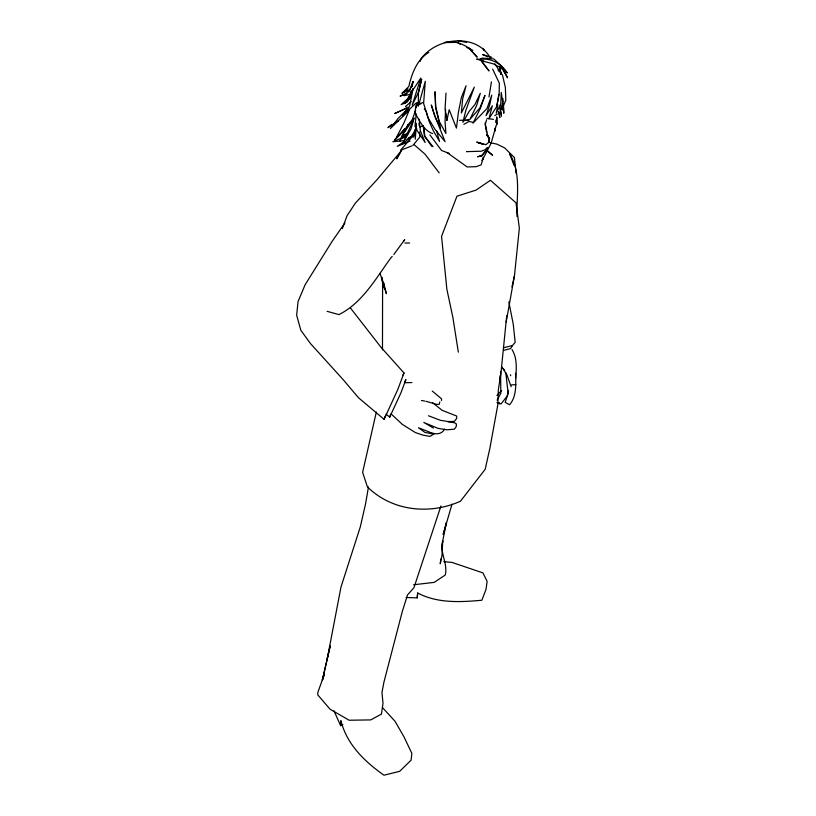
<?xml version="1.0" encoding="UTF-8"?>
<svg xmlns="http://www.w3.org/2000/svg" width="816" height="816" viewBox="0 0 816 816"><rect width="100%" height="100%" fill="white"/><g stroke="black" fill="none" stroke-linecap="round" stroke-linejoin="round"><path stroke-width="1.22" d="M496.873 117.218L496.862 124.522L496.689 117.004M415.936 123.583L415.844 129.234L411.193 136.588L402.441 143.993L413.896 119.167M516.977 216.515C516.518 195.534 521.342 172.676 509.633 153.836L514.07 165.301M441.497 400.534L441.548 398.851L432.266 391.048M503.084 104.05L502.87 110.252L500.371 105.101M487.601 136.333L486.683 134.405L489.498 138.404L489.019 142.147L485.938 144.677L476.728 142.066L482.939 144.197M445.567 109.375L445.057 121.584L445.913 133.518L439.304 121.513L435.744 106.794L435.02 91.698L435.581 107.457L440.569 128.183L434.928 116.759L431.307 104.968L435.112 116.484M342.832 724.506L340.629 725.699L340.904 720.61C346.82 744.467 364.589 761.491 383.948 775.2L399.636 771.344L411.101 760.165L411.856 753.362L403.991 736.858L395.036 721.283L382.48 707.594M445.995 93.034L445.077 108.987L446.944 120.319L449.167 109.742L456.45 128.122L458.449 112.037L461.397 97.471L466.058 85.782L462.672 98.889L461.336 113.006L474.331 87.118L465.834 110.405L462.886 122.329L469.159 111.364L474.902 104.632L480.298 93.279L476.605 105.682L469.761 119.575L479.89 107.936L484.959 95.411L480.481 108.079L473.035 123.134L487.009 108.467L491.783 95.146L489.753 104.754L486.03 115.627L492.354 105.794L488.917 118.81L497.831 104.785L496.281 113.138L500.769 103.856L501.269 92.412L502.574 101.674L501.758 109.405L505.798 100.337L505.39 87.598L502.544 75.327L494.771 63.791M495.414 127.357L495.19 131.009L494.904 128.591M495.72 122.482L495.873 120.044M382.48 349.88L382.592 283.499L381.827 277.328M516.1 173.461L514.417 157.519L504.625 147.88L497.005 144.157L490.355 142.739M506.726 315.659L500.871 373.881L498.321 389.977L497.831 404.726L489.916 448.086L485.194 469.271L460.448 501.228C429.553 515.059 392.017 511.142 367.424 486.897L362.62 472.352L376.349 411.978M406.133 597.506L417.211 597.863L417.649 592.977C437.376 603.452 460.326 602.198 481.868 600.239L485.989 589.448L487.132 581.4L482.919 572.893L451.972 562.408L443.782 561.663M416.242 113.832L414.977 126.674M417.027 105.335L417.251 102.908M417.211 597.863L417.659 593.048M512.04 349.625C518.639 360.315 515.406 372.892 515.783 384.611C515.59 391.66 514.406 399.381 509.531 404.777L505.186 402.329L508.154 393.536L505.787 372.473M416.17 127.163L415.293 139.179L414.62 129.938M506.185 321.973L514.447 275.859L519.353 228.113L515.998 202.827L490.447 180.295L476.034 190.108L456.95 196.217L441.558 236.385L446.862 289.221L452.89 317.495L458.337 352.165M440.783 558.991L440.252 563.836L441.997 555.339L442.741 540.824L446.454 522.536L443.18 534.46L452.003 504.196M441.823 549.301L442.741 540.824C439.385 552.656 448.066 563.244 445.281 575.005L434.173 582.389L413.569 584.766M499.555 380.99L500.218 375.268M489.498 138.404L489.019 142.147L489.498 138.404L486.683 134.405L489.467 139.179L487.703 135.721L485.112 122.879M411.529 91.28L410.662 97.165L404.705 103.55L410.254 94.829L410.989 91.219M412.223 86.578L412.57 84.221L409.663 89.75L404.093 95.707L410.05 94.401L420.781 78.071L412.233 105.04L418.628 92.106L421.648 79.172L418.414 92.504L418.333 106.233L425.309 81.263L423.606 103.346L427.951 117.626L435.061 129.458L445.067 141.678L435.591 117.647M412.967 89.046L409.663 105.917L402.604 115.79L416.231 102.928L418.159 104.122M488.968 97.033L491.426 81.906M501.758 109.405L503.054 101.551M368.465 486.928L365.701 503.207L360.284 526.973L341.006 586.959L327.073 659.675L322.381 680.065L324.411 674.281M498.851 94.35L496.74 106.488L499.137 94.166L499.351 83.242L492.64 69.125M411.958 86.404L412.937 81.59L410.009 89.638L402.104 93.197L408.806 86.516C411.794 73.593 416.925 59.578 428.777 52.408M508.592 390.374L507.185 396.025L501.167 403.828M496.485 124.491L491.12 143.188L482.093 160.619L483.429 157.304L481.124 164.863L476.228 166.678L467.14 166.943L447.423 152.816M511.938 287.008L514.447 275.859M327.073 659.675L330.154 646.18M322.381 680.065L330.164 646.078M416.221 107.783L417.302 103.071M412.631 88.893L410.611 96.808L407.235 102.051L401.135 104.632L407.551 98.96L412.172 91.372M439.834 401.9L439.151 404.389L436.713 404.379L426.238 401.36M486.601 119.717L485.194 124.756L486.571 132.274M413.345 120.686L410.978 128.999L402.441 143.993M440.946 505.961L413.947 587.673L407.531 594.905L402.298 611.531L383.948 682.064L381.97 692.427L383 703.219L381.47 714.061L370.739 719.906L349.166 720.242L330.041 709.196L317.781 694.895L317.801 692.519L324.38 674.22M420.25 61.343L420.995 58.987C436.162 37.434 476.044 32.803 490.1 57.569M385.958 414.12L389.722 417.119L390.66 414.191M350.452 308.009L381.021 347.29L404.012 372.983L397.555 390.058L384.101 419.332L358.489 397.749L343.577 380.123L310.406 343.475L300.839 330.286L296.647 315.19L298.064 301.512L305.143 284.713L332.041 241.516L344.903 222.941M411.723 86.17L413.233 81.569M384.101 419.332L385.121 416.201M415.67 110.14L412.345 119.524L407.368 126.674L396.494 137.414L404.195 122.38L409.52 109.405M342.332 228.592L346.994 215.801L355.388 203.082L376.921 179.826L401.013 151.164L396.739 158.804L401.758 149.644M404.92 129.081L399.809 141.199L408.031 124.736M408.765 109.558L407.633 111.792L390.436 128.479L398.065 118.493L408.898 107.651M408.806 92.055L409.816 90.158M407.918 124.766L405.175 131.203L413.477 118.667M404.461 382.225L405.909 379.624L400.87 392.986L389.722 417.119M402.89 374.983L404.012 372.983M413.1 137.272L414.997 134.008M497.097 400.177L500.81 393.271L500.616 371.831M501.656 390.517L496.934 395.444M403.43 241.618L404.726 239.659L393.822 254.541M512.254 346.157L510.52 348.605L503.778 350.35M444.506 429.165C441.895 434.479 435.652 434.653 430.817 432.511M398.902 134.344L394.628 140.066L399.799 135.038L404.726 128.714M414.763 133.773L400.513 150.317L411.743 145.931M403.594 114.301L407.378 109.548M412.876 145.493L419.863 137.006L419.546 131.998M392.221 256.387L390.629 258.223C375.707 278.603 362.314 303.011 338.926 314.599L327.083 311.324M407.796 125.144L414.446 118.085M407.796 134.018L405.307 136.558L392.843 141.739L403.563 140.668M391.66 124.379L387.937 127.653L398.29 120.962M405.501 106.508L411.233 101.572M407.215 107.059L405.338 108.64L394.618 113.546L406.562 108.283M402.104 93.197L407.929 88.791M404.083 141.576L397.27 146.36L410.05 141.025M407 139.516L410.897 136.782L408.796 137.894M434.408 433.714L429.95 436.397L422.841 435.112L415.313 432.521L402.37 424.432L391.231 413.998M402.308 138.414L406.46 135.67M494.833 115.637L497.321 114.046M408.041 132.753L402.074 136.445L407.408 134.252M486.907 148.002L487.723 147.523L485.53 149.563L481.348 151.205L466.579 151.643L467.14 151.531M463.845 124.369L469.088 121.411L472.515 122.206M420.036 127L423.402 125.521M405.705 93.789L400.075 96.145L407.123 93.452M417.68 104.193L422.861 102.612M420.903 103.907L415.966 105.203L414.844 113.006C419.812 120.421 423.453 130.519 432.643 133.569M503.462 347.82L512.489 345.484L515.171 342.363L513.244 324.166L508.827 301.889M515.783 384.611L510.541 385.009L507.011 375.095L501.677 366.67M464.426 120.595L468.955 120.054L459.388 120.319M404.838 382.704L411.907 382.571M404.981 243.035L409.612 243.015M479.808 142.616L477.809 142.606L482.858 144.075M479.155 59.395L476.666 59.119L483.582 60.812M447.913 421.811L454.492 422.729L456.399 423.953L456.277 426.503L454.369 429.165L446.944 429.808L437.876 428.329L423.81 422.443L433.439 428.053M487.081 118.412L493.425 119.422M431.909 433.765L424.861 432.378L418.496 427.788L429.869 432.215M421.433 400.472L425.034 401.135M461.173 41.381L458.021 40.8L466.681 42.412M481.205 60.721L488.927 70.808L481.205 60.721L493.262 63.811L501.085 67.942L507.277 72.93C501.503 63.434 489.977 57.12 478.88 59.66L482.164 58.13L493.813 58.905L502.115 66.769L507.552 77.836L502.523 69.166L499.708 66.667M491.864 57.344L482.582 54.519L487.978 56.936M449.504 153.52L441.558 150.501L429.899 134.895M428.471 415.762L440.426 420.322L448.086 421.535L454.257 421.474L456.695 418.445L456.654 416.027L442.129 410.326L432.623 402.716M496.964 402.482L500.157 403.981L498.964 402.461M466.844 47.501L472.801 50.633C464.518 44.615 454.91 39.882 444.322 42.544L457.48 42.381L460.499 44.441M486.877 150.756L492.619 155.285L487.03 150.287M414.497 145.013L424.973 154.112L439.181 172.87M503.146 368.577L504.686 370.342M433.021 146.707L424.85 136.568L424.034 127.653M424.279 108.814L426.238 111.384M497.954 69.85L499.402 71.788M431.705 146.35L424.391 135.762L423.249 126.715M333.989 710.797L340.629 725.699M484.061 50.51L483.154 48.379L484.123 50.663M510.439 374.779L510.724 375.697M380.093 273.391L386.386 293.709L383.581 282.826M426.564 112.516L429.196 121.513L433.49 131.101L439.538 141.464L436.601 130.846M381.919 277.797L384.479 288.568L383.5 282.377M499.8 107.998L501.473 116.168L500.259 107.722M498.617 111.649L499.81 117.667L498.862 111.812M500.891 73.787L499.555 66.463L500.738 73.94M500.84 73.726L500.208 69.554L500.922 74.338M416.252 129.499L415.446 122.318L416.945 130.325L425.177 142.514L420.322 130.733L419.159 119.207M446.281 114.24L446.944 120.319M417.486 102.949L417.751 105.448M510.969 385.856L511.061 386.723M419.006 123.236L419.159 125.735M502.931 98.614L503.074 101.062M503.217 103.51L503.788 113.291L503.431 103.826M515.539 373.218L515.641 377.9M486.428 148.665L485.867 150.899L481.277 156.437L485.908 150.389L486.428 148.665M482.185 155.377L477.758 156.774L482.185 155.377M477.034 57.038L469.251 48.368L477.034 57.038"/></g></svg>
